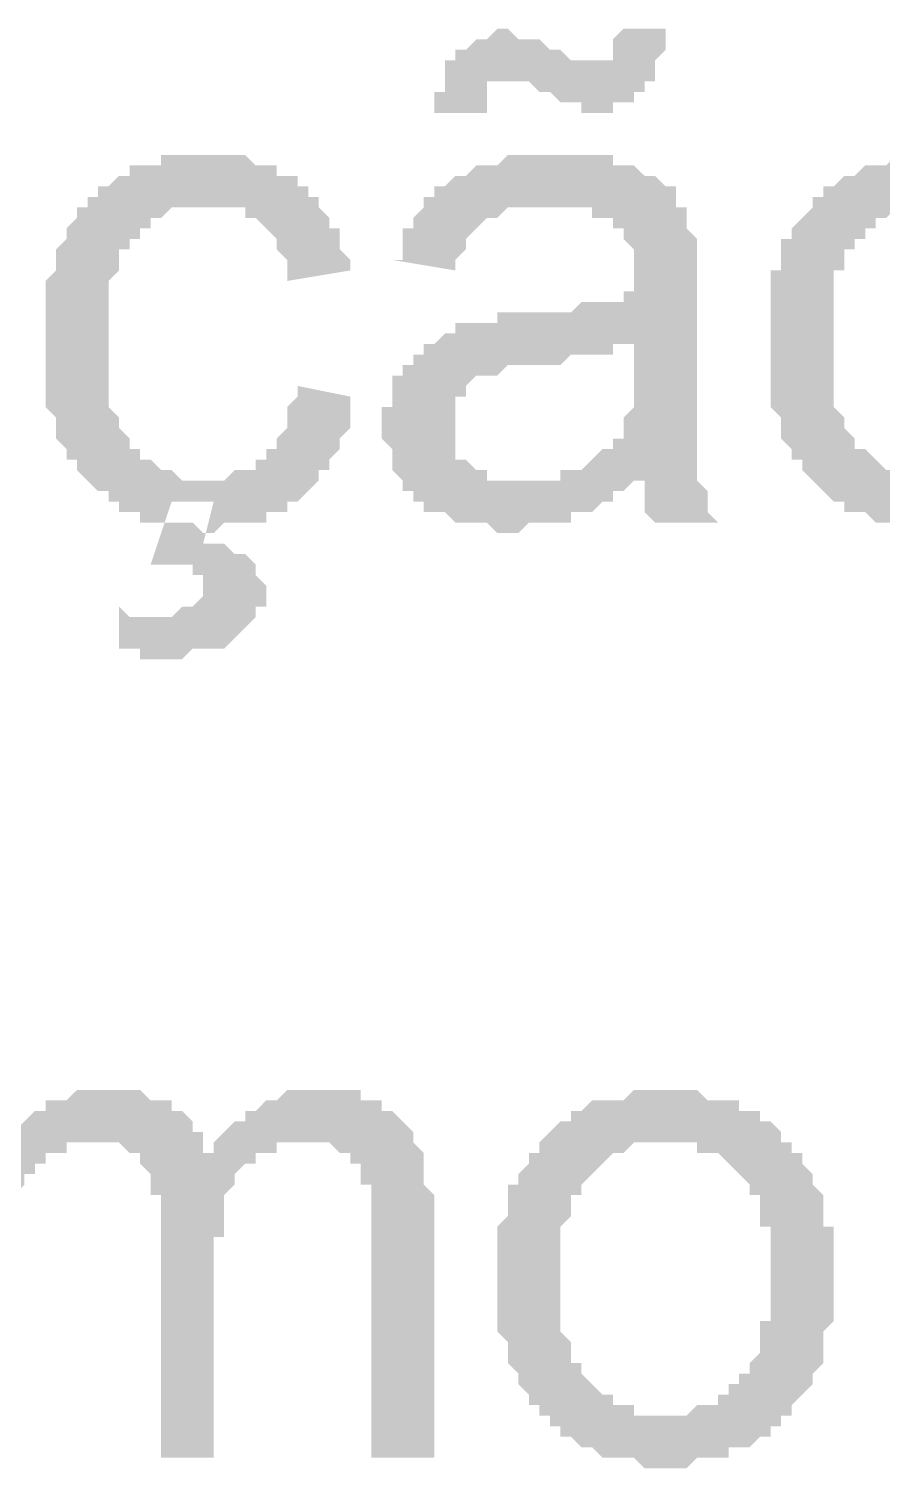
# Model space of a CAD drawing. Header units: millimetres. Extents: x 3949 to 6216, y -1987 to -943.
# Drawn here: x 4927.95 to 4931.92, y -1678.76 to -1672.07 of the extents above; entities that cross this region are included whole.
import ezdxf

# ---------------------------------------------------------------- set-up
doc = ezdxf.new("R2010")
doc.units = ezdxf.units.MM
doc.layers.add('PADRÃO DE ENTRADA', color=7, linetype='Continuous', lineweight=0)

msp = doc.modelspace()

# ---------------------------------------------------------------- hatches: boundary and pattern name
at = {"layer": 'PADRÃO DE ENTRADA', "transparency": 33554559}
h = msp.add_hatch(color=7, dxfattribs=at)
h.paths.add_polyline_path([(4930.7641, -1674.1688), (4930.7641, -1674.1688), (4930.7153, -1674.2177), (4930.7153, -1674.2177), (4930.6665, -1674.2177), (4930.6665, -1674.2665), (4930.6177, -1674.2665), (4930.6177, -1674.2665), (4930.5689, -1674.3153), (4930.52, -1674.3153), (4930.52, -1674.3153), (4930.4712, -1674.3153), (4930.4712, -1674.3153), (4930.4712, -1674.3641), (4930.4224, -1674.3641), (4930.4224, -1674.3641), (4930.3736, -1674.3641), (4930.3248, -1674.3641), (4930.3248, -1674.3641), (4930.2759, -1674.3641), (4930.2271, -1674.4129), (4930.2271, -1674.4129), (4930.1783, -1674.4129), (4930.1295, -1674.4129), (4930.0807, -1674.3641), (4930.0807, -1674.3641), (4930.0318, -1674.3641), (4929.983, -1674.3641), (4929.983, -1674.3641), (4929.9342, -1674.3641), (4929.9342, -1674.3641), (4929.8854, -1674.3153), (4929.8366, -1674.3153), (4929.8366, -1674.3153), (4929.7877, -1674.3153), (4929.7877, -1674.2665), (4929.7877, -1674.2665), (4929.7389, -1674.2665), (4929.7389, -1674.2177), (4929.6901, -1674.2177), (4929.6901, -1674.1688), (4929.6901, -1674.1688), (4929.6413, -1674.12), (4929.6413, -1674.12), (4929.6413, -1674.0712), (4929.6413, -1674.0712), (4929.6413, -1674.0224), (4929.5925, -1673.9736), (4929.5925, -1673.9736), (4929.5925, -1673.9247), (4929.5925, -1673.9247), (4929.5925, -1673.8759), (4929.5925, -1673.8271), (4929.6413, -1673.8271), (4929.6413, -1673.7783), (4929.6413, -1673.7783), (4929.6413, -1673.7294), (4929.6413, -1673.6806), (4929.6901, -1673.6806), (4929.6901, -1673.6806), (4929.6901, -1673.6318), (4929.7389, -1673.6318), (4929.7389, -1673.583), (4929.7877, -1673.583), (4929.7877, -1673.5342), (4929.7877, -1673.5342), (4929.8366, -1673.5342), (4929.8854, -1673.4853), (4929.8854, -1673.4853), (4929.9342, -1673.4853), (4929.9342, -1673.4365), (4929.983, -1673.4365), (4930.0318, -1673.4365), (4930.0318, -1673.4365), (4930.0807, -1673.4365), (4930.0807, -1673.4365), (4930.1295, -1673.4365), (4930.1295, -1673.3877), (4930.1783, -1673.3877), (4930.2271, -1673.3877), (4930.2759, -1673.3877), (4930.3248, -1673.3877), (4930.3248, -1673.3877), (4930.3736, -1673.3877), (4930.4224, -1673.3877), (4930.4712, -1673.3877), (4930.4712, -1673.3877), (4930.52, -1673.3389), (4930.5689, -1673.3389), (4930.5689, -1673.3389), (4930.6177, -1673.3389), (4930.6665, -1673.3389), (4930.6665, -1673.3389), (4930.7153, -1673.3389), (4930.7153, -1673.2901), (4930.7641, -1673.2901), (4930.7641, -1673.2901), (4930.7641, -1673.2412), (4930.7641, -1673.2412), (4930.7641, -1673.2412), (4930.7641, -1673.1924), (4930.7641, -1673.1436), (4930.7641, -1673.0948), (4930.7641, -1673.0948), (4930.7153, -1673.046), (4930.7153, -1673.046), (4930.7153, -1672.9971), (4930.7153, -1672.9971), (4930.6665, -1672.9971), (4930.6665, -1672.9483), (4930.6665, -1672.9483), (4930.6177, -1672.9483), (4930.5689, -1672.9483), (4930.5689, -1672.8995), (4930.52, -1672.8995), (4930.52, -1672.8995), (4930.4712, -1672.8995), (4930.4224, -1672.8995), (4930.4224, -1672.8995), (4930.3736, -1672.8995), (4930.3248, -1672.8995), (4930.2759, -1672.8995), (4930.2759, -1672.8995), (4930.2271, -1672.8995), (4930.1783, -1672.8995), (4930.1783, -1672.8995), (4930.1295, -1672.9483), (4930.1295, -1672.9483), (4930.0807, -1672.9483), (4930.0807, -1672.9483), (4930.0318, -1672.9971), (4930.0318, -1672.9971), (4930.0318, -1672.9971), (4929.983, -1673.046), (4929.983, -1673.046), (4929.983, -1673.0948), (4929.9342, -1673.1436), (4929.9342, -1673.1436), (4929.9342, -1673.1924), (4929.9342, -1673.1924), (4929.6413, -1673.1436), (4929.6901, -1673.1436), (4929.6901, -1673.0948), (4929.6901, -1673.046), (4929.6901, -1673.046), (4929.6901, -1672.9971), (4929.7389, -1672.9971), (4929.7389, -1672.9483), (4929.7389, -1672.9483), (4929.7877, -1672.8995), (4929.7877, -1672.8995), (4929.7877, -1672.8507), (4929.8366, -1672.8507), (4929.8366, -1672.8019), (4929.8854, -1672.8019), (4929.8854, -1672.8019), (4929.9342, -1672.753), (4929.9342, -1672.753), (4929.983, -1672.753), (4930.0318, -1672.7042), (4930.0318, -1672.7042), (4930.0807, -1672.7042), (4930.0807, -1672.7042), (4930.1295, -1672.7042), (4930.1295, -1672.7042), (4930.1783, -1672.6554), (4930.2271, -1672.6554), (4930.2271, -1672.6554), (4930.2759, -1672.6554), (4930.3248, -1672.6554), (4930.3248, -1672.6554), (4930.3736, -1672.6554), (4930.4224, -1672.6554), (4930.4224, -1672.6554), (4930.4712, -1672.6554), (4930.52, -1672.6554), (4930.5689, -1672.6554), (4930.5689, -1672.6554), (4930.6177, -1672.6554), (4930.6665, -1672.6554), (4930.6665, -1672.7042), (4930.7153, -1672.7042), (4930.7153, -1672.7042), (4930.7641, -1672.7042), (4930.7641, -1672.7042), (4930.813, -1672.753), (4930.8618, -1672.753), (4930.8618, -1672.753), (4930.9106, -1672.8019), (4930.9106, -1672.8019), (4930.9594, -1672.8019), (4930.9594, -1672.8507), (4930.9594, -1672.8507), (4930.9594, -1672.8995), (4931.0082, -1672.8995), (4931.0082, -1672.9483), (4931.0082, -1672.9483), (4931.0082, -1672.9971), (4931.0571, -1673.046), (4931.0571, -1673.046), (4931.0571, -1673.046), (4931.0571, -1673.0948), (4931.0571, -1673.1436), (4931.0571, -1673.1436), (4931.0571, -1673.1924), (4931.0571, -1673.2412), (4931.0571, -1673.2901), (4931.0571, -1673.2901), (4931.0571, -1673.6806), (4931.0571, -1673.7294), (4931.0571, -1673.7783), (4931.0571, -1673.7783), (4931.0571, -1673.8271), (4931.0571, -1673.8759), (4931.0571, -1673.9247), (4931.0571, -1673.9736), (4931.0571, -1673.9736), (4931.0571, -1674.0224), (4931.0571, -1674.0224), (4931.0571, -1674.0712), (4931.0571, -1674.0712), (4931.0571, -1674.12), (4931.0571, -1674.12), (4931.0571, -1674.1688), (4931.0571, -1674.1688), (4931.0571, -1674.1688), (4931.1059, -1674.2177), (4931.1059, -1674.2665), (4931.1059, -1674.2665), (4931.1059, -1674.3153), (4931.1059, -1674.3153), (4931.1547, -1674.3641), (4930.8618, -1674.3641), (4930.813, -1674.3153), (4930.813, -1674.3153), (4930.813, -1674.2665), (4930.813, -1674.2177), (4930.813, -1674.2177), (4930.813, -1674.1688), (4930.7641, -1674.1688)], flags=0)
h.paths.add_polyline_path([(4930.7641, -1673.5342), (4930.7641, -1673.5342), (4930.7153, -1673.5342), (4930.7153, -1673.5342), (4930.6665, -1673.5342), (4930.6665, -1673.583), (4930.6177, -1673.583), (4930.5689, -1673.583), (4930.5689, -1673.583), (4930.52, -1673.583), (4930.4712, -1673.583), (4930.4712, -1673.583), (4930.4224, -1673.6318), (4930.3736, -1673.6318), (4930.3248, -1673.6318), (4930.3248, -1673.6318), (4930.2759, -1673.6318), (4930.2271, -1673.6318), (4930.1783, -1673.6318), (4930.1783, -1673.6318), (4930.1295, -1673.6806), (4930.0807, -1673.6806), (4930.0807, -1673.6806), (4930.0807, -1673.6806), (4930.0318, -1673.6806), (4929.983, -1673.7294), (4929.983, -1673.7294), (4929.983, -1673.7783), (4929.9342, -1673.7783), (4929.9342, -1673.7783), (4929.9342, -1673.8271), (4929.9342, -1673.8759), (4929.9342, -1673.8759), (4929.9342, -1673.9247), (4929.9342, -1673.9247), (4929.9342, -1673.9736), (4929.9342, -1674.0224), (4929.9342, -1674.0224), (4929.9342, -1674.0712), (4929.983, -1674.0712), (4929.983, -1674.0712), (4930.0318, -1674.12), (4930.0318, -1674.12), (4930.0807, -1674.12), (4930.0807, -1674.1688), (4930.1295, -1674.1688), (4930.1783, -1674.1688), (4930.1783, -1674.1688), (4930.2271, -1674.1688), (4930.2271, -1674.1688), (4930.2759, -1674.1688), (4930.3248, -1674.1688), (4930.3248, -1674.1688), (4930.3736, -1674.1688), (4930.4224, -1674.1688), (4930.4224, -1674.12), (4930.4712, -1674.12), (4930.4712, -1674.12), (4930.52, -1674.12), (4930.52, -1674.12), (4930.5689, -1674.0712), (4930.5689, -1674.0712), (4930.6177, -1674.0224), (4930.6177, -1674.0224), (4930.6665, -1674.0224), (4930.6665, -1673.9736), (4930.7153, -1673.9736), (4930.7153, -1673.9247), (4930.7153, -1673.9247), (4930.7153, -1673.8759), (4930.7153, -1673.8759), (4930.7641, -1673.8271), (4930.7641, -1673.7783), (4930.7641, -1673.7783), (4930.7641, -1673.7294), (4930.7641, -1673.6806), (4930.7641, -1673.6806), (4930.7641, -1673.6318), (4930.7641, -1673.6318)], flags=0)
h.paths.add_polyline_path([(4929.8366, -1672.4601), (4929.8366, -1672.4113), (4929.8366, -1672.3625), (4929.8854, -1672.3625), (4929.8854, -1672.3137), (4929.8854, -1672.2648), (4929.8854, -1672.2648), (4929.8854, -1672.216), (4929.9342, -1672.216), (4929.9342, -1672.1672), (4929.983, -1672.1672), (4929.983, -1672.1672), (4930.0318, -1672.1184), (4930.0318, -1672.1184), (4930.0807, -1672.1184), (4930.0807, -1672.1184), (4930.1295, -1672.0696), (4930.1783, -1672.0696), (4930.1783, -1672.0696), (4930.1783, -1672.0696), (4930.2271, -1672.1184), (4930.2271, -1672.1184), (4930.2759, -1672.1184), (4930.3248, -1672.1184), (4930.3248, -1672.1184), (4930.3736, -1672.1672), (4930.4224, -1672.1672), (4930.4224, -1672.1672), (4930.4712, -1672.216), (4930.52, -1672.216), (4930.52, -1672.216), (4930.5689, -1672.216), (4930.5689, -1672.216), (4930.6177, -1672.216), (4930.6177, -1672.216), (4930.6665, -1672.216), (4930.6665, -1672.1672), (4930.6665, -1672.1672), (4930.6665, -1672.1184), (4930.7153, -1672.0696), (4930.9106, -1672.0696), (4930.9106, -1672.1184), (4930.9106, -1672.1672), (4930.8618, -1672.216), (4930.8618, -1672.216), (4930.8618, -1672.2648), (4930.8618, -1672.2648), (4930.8618, -1672.3137), (4930.813, -1672.3137), (4930.813, -1672.3625), (4930.813, -1672.3625), (4930.7641, -1672.3625), (4930.7641, -1672.4113), (4930.7153, -1672.4113), (4930.7153, -1672.4113), (4930.6665, -1672.4113), (4930.6665, -1672.4601), (4930.6177, -1672.4601), (4930.5689, -1672.4601), (4930.5689, -1672.4601), (4930.52, -1672.4601), (4930.52, -1672.4113), (4930.4712, -1672.4113), (4930.4712, -1672.4113), (4930.4224, -1672.4113), (4930.3736, -1672.3625), (4930.3736, -1672.3625), (4930.3248, -1672.3625), (4930.2759, -1672.3137), (4930.2759, -1672.3137), (4930.2271, -1672.3137), (4930.2271, -1672.3137), (4930.1783, -1672.3137), (4930.1783, -1672.3137), (4930.1295, -1672.3137), (4930.1295, -1672.3137), (4930.0807, -1672.3137), (4930.0807, -1672.3137), (4930.0807, -1672.3625), (4930.0807, -1672.3625), (4930.0807, -1672.4113), (4930.0807, -1672.4601)], flags=0)
h = msp.add_hatch(color=7, dxfattribs=at)
h.paths.add_polyline_path([(4929.2019, -1673.7294), (4929.446, -1673.7783), (4929.446, -1673.8271), (4929.446, -1673.8271), (4929.446, -1673.8759), (4929.446, -1673.9247), (4929.446, -1673.9247), (4929.3972, -1673.9736), (4929.3972, -1674.0224), (4929.3972, -1674.0224), (4929.3483, -1674.0712), (4929.3483, -1674.0712), (4929.3483, -1674.12), (4929.2995, -1674.12), (4929.2995, -1674.1688), (4929.2995, -1674.1688), (4929.2507, -1674.2177), (4929.2507, -1674.2177), (4929.2507, -1674.2177), (4929.2019, -1674.2665), (4929.2019, -1674.2665), (4929.1531, -1674.2665), (4929.1531, -1674.3153), (4929.1042, -1674.3153), (4929.0554, -1674.3153), (4929.0554, -1674.3641), (4929.0066, -1674.3641), (4929.0066, -1674.3641), (4928.9578, -1674.3641), (4928.909, -1674.3641), (4928.909, -1674.3641), (4928.8601, -1674.3641), (4928.8601, -1674.3641), (4928.8113, -1674.4129), (4928.7625, -1674.4129), (4928.7625, -1674.4129), (4928.7137, -1674.3641), (4928.6649, -1674.3641), (4928.616, -1674.3641), (4928.616, -1674.3641), (4928.5672, -1674.3641), (4928.5672, -1674.3641), (4928.5184, -1674.3641), (4928.4696, -1674.3641), (4928.4696, -1674.3153), (4928.4208, -1674.3153), (4928.4208, -1674.3153), (4928.3719, -1674.3153), (4928.3719, -1674.2665), (4928.3231, -1674.2665), (4928.3231, -1674.2177), (4928.2743, -1674.2177), (4928.2743, -1674.2177), (4928.2255, -1674.1688), (4928.2255, -1674.1688), (4928.2255, -1674.1688), (4928.1767, -1674.12), (4928.1767, -1674.12), (4928.1767, -1674.0712), (4928.1278, -1674.0712), (4928.1278, -1674.0224), (4928.1278, -1674.0224), (4928.079, -1673.9736), (4928.079, -1673.9736), (4928.079, -1673.9247), (4928.079, -1673.8759), (4928.079, -1673.8759), (4928.0302, -1673.8271), (4928.0302, -1673.8271), (4928.0302, -1673.7783), (4928.0302, -1673.7294), (4928.0302, -1673.7294), (4928.0302, -1673.6806), (4928.0302, -1673.6318), (4928.0302, -1673.583), (4928.0302, -1673.583), (4928.0302, -1673.5342), (4928.0302, -1673.4853), (4928.0302, -1673.4365), (4928.0302, -1673.4365), (4928.0302, -1673.3877), (4928.0302, -1673.3389), (4928.0302, -1673.3389), (4928.0302, -1673.2901), (4928.0302, -1673.2412), (4928.0302, -1673.2412), (4928.079, -1673.1924), (4928.079, -1673.1924), (4928.079, -1673.1436), (4928.079, -1673.0948), (4928.079, -1673.0948), (4928.1278, -1673.046), (4928.1278, -1673.046), (4928.1278, -1673.046), (4928.1278, -1672.9971), (4928.1767, -1672.9483), (4928.1767, -1672.9483), (4928.1767, -1672.8995), (4928.2255, -1672.8995), (4928.2255, -1672.8507), (4928.2743, -1672.8507), (4928.2743, -1672.8507), (4928.2743, -1672.8019), (4928.3231, -1672.8019), (4928.3719, -1672.753), (4928.3719, -1672.753), (4928.3719, -1672.753), (4928.4208, -1672.753), (4928.4208, -1672.7042), (4928.4696, -1672.7042), (4928.5184, -1672.7042), (4928.5184, -1672.7042), (4928.5672, -1672.7042), (4928.5672, -1672.6554), (4928.616, -1672.6554), (4928.6649, -1672.6554), (4928.6649, -1672.6554), (4928.7137, -1672.6554), (4928.7625, -1672.6554), (4928.7625, -1672.6554), (4928.8113, -1672.6554), (4928.8601, -1672.6554), (4928.8601, -1672.6554), (4928.909, -1672.6554), (4928.9578, -1672.6554), (4928.9578, -1672.6554), (4929.0066, -1672.7042), (4929.0554, -1672.7042), (4929.0554, -1672.7042), (4929.1042, -1672.7042), (4929.1042, -1672.753), (4929.1531, -1672.753), (4929.1531, -1672.753), (4929.2019, -1672.753), (4929.2019, -1672.8019), (4929.2507, -1672.8019), (4929.2507, -1672.8507), (4929.2995, -1672.8507), (4929.2995, -1672.8995), (4929.2995, -1672.8995), (4929.3483, -1672.9483), (4929.3483, -1672.9483), (4929.3483, -1672.9971), (4929.3972, -1672.9971), (4929.3972, -1673.046), (4929.3972, -1673.046), (4929.3972, -1673.0948), (4929.446, -1673.1436), (4929.446, -1673.1436), (4929.446, -1673.1924), (4929.1531, -1673.2412), (4929.1531, -1673.1924), (4929.1531, -1673.1436), (4929.1531, -1673.1436), (4929.1042, -1673.0948), (4929.1042, -1673.046), (4929.1042, -1673.046), (4929.0554, -1672.9971), (4929.0554, -1672.9971), (4929.0554, -1672.9971), (4929.0066, -1672.9483), (4929.0066, -1672.9483), (4928.9578, -1672.9483), (4928.9578, -1672.8995), (4928.909, -1672.8995), (4928.909, -1672.8995), (4928.8601, -1672.8995), (4928.8113, -1672.8995), (4928.8113, -1672.8995), (4928.7625, -1672.8995), (4928.7625, -1672.8995), (4928.7137, -1672.8995), (4928.6649, -1672.8995), (4928.6649, -1672.8995), (4928.616, -1672.8995), (4928.616, -1672.8995), (4928.5672, -1672.9483), (4928.5672, -1672.9483), (4928.5184, -1672.9483), (4928.5184, -1672.9971), (4928.4696, -1672.9971), (4928.4696, -1673.046), (4928.4208, -1673.046), (4928.4208, -1673.046), (4928.4208, -1673.0948), (4928.3719, -1673.0948), (4928.3719, -1673.1436), (4928.3719, -1673.1436), (4928.3719, -1673.1924), (4928.3719, -1673.1924), (4928.3231, -1673.2412), (4928.3231, -1673.2412), (4928.3231, -1673.2901), (4928.3231, -1673.3389), (4928.3231, -1673.3389), (4928.3231, -1673.3877), (4928.3231, -1673.4365), (4928.3231, -1673.4853), (4928.3231, -1673.5342), (4928.3231, -1673.5342), (4928.3231, -1673.583), (4928.3231, -1673.583), (4928.3231, -1673.6318), (4928.3231, -1673.6806), (4928.3231, -1673.7294), (4928.3231, -1673.7294), (4928.3231, -1673.7783), (4928.3231, -1673.8271), (4928.3231, -1673.8271), (4928.3719, -1673.8759), (4928.3719, -1673.8759), (4928.3719, -1673.9247), (4928.3719, -1673.9247), (4928.4208, -1673.9736), (4928.4208, -1673.9736), (4928.4208, -1674.0224), (4928.4208, -1674.0224), (4928.4696, -1674.0224), (4928.4696, -1674.0712), (4928.5184, -1674.0712), (4928.5184, -1674.0712), (4928.5672, -1674.12), (4928.5672, -1674.12), (4928.616, -1674.12), (4928.616, -1674.12), (4928.6649, -1674.1688), (4928.7137, -1674.1688), (4928.7137, -1674.1688), (4928.7625, -1674.1688), (4928.7625, -1674.1688), (4928.8113, -1674.1688), (4928.8601, -1674.1688), (4928.8601, -1674.1688), (4928.909, -1674.12), (4928.909, -1674.12), (4928.9578, -1674.12), (4929.0066, -1674.12), (4929.0066, -1674.0712), (4929.0554, -1674.0712), (4929.0554, -1674.0712), (4929.0554, -1674.0224), (4929.1042, -1674.0224), (4929.1042, -1673.9736), (4929.1042, -1673.9736), (4929.1531, -1673.9247), (4929.1531, -1673.9247), (4929.1531, -1673.8759), (4929.1531, -1673.8759), (4929.1531, -1673.8271), (4929.2019, -1673.7783), (4929.2019, -1673.7294), (4929.2019, -1673.7294)], flags=0)
h.paths.add_polyline_path([(4928.5184, -1674.5594), (4928.616, -1674.2665), (4928.8113, -1674.2665), (4928.7625, -1674.4618), (4928.8113, -1674.4618), (4928.8601, -1674.4618), (4928.8601, -1674.4618), (4928.909, -1674.5106), (4928.909, -1674.5106), (4928.9578, -1674.5106), (4928.9578, -1674.5106), (4929.0066, -1674.5594), (4929.0066, -1674.6082), (4929.0066, -1674.6082), (4929.0554, -1674.657), (4929.0554, -1674.657), (4929.0554, -1674.7059), (4929.0554, -1674.7059), (4929.0554, -1674.7547), (4929.0066, -1674.7547), (4929.0066, -1674.8035), (4929.0066, -1674.8035), (4928.9578, -1674.8523), (4928.9578, -1674.8523), (4928.909, -1674.9011), (4928.909, -1674.9011), (4928.909, -1674.9011), (4928.8601, -1674.95), (4928.8601, -1674.95), (4928.8113, -1674.95), (4928.7625, -1674.95), (4928.7625, -1674.95), (4928.7137, -1674.95), (4928.6649, -1674.9988), (4928.6649, -1674.9988), (4928.616, -1674.9988), (4928.5672, -1674.9988), (4928.5672, -1674.9988), (4928.5184, -1674.9988), (4928.4696, -1674.9988), (4928.4696, -1674.95), (4928.4208, -1674.95), (4928.3719, -1674.95), (4928.3719, -1674.95), (4928.3719, -1674.95), (4928.3719, -1674.7547), (4928.4208, -1674.8035), (4928.4696, -1674.8035), (4928.4696, -1674.8035), (4928.5184, -1674.8035), (4928.5184, -1674.8035), (4928.5672, -1674.8035), (4928.616, -1674.8035), (4928.6649, -1674.7547), (4928.6649, -1674.7547), (4928.7137, -1674.7547), (4928.7137, -1674.7547), (4928.7137, -1674.7547), (4928.7625, -1674.7059), (4928.7625, -1674.7059), (4928.7625, -1674.657), (4928.7625, -1674.657), (4928.7625, -1674.657), (4928.7625, -1674.6082), (4928.7625, -1674.6082), (4928.7137, -1674.6082), (4928.7137, -1674.5594), (4928.6649, -1674.5594), (4928.6649, -1674.5594), (4928.616, -1674.5594), (4928.5672, -1674.5594), (4928.5184, -1674.5594), (4928.5184, -1674.5594)], flags=0)
h = msp.add_hatch(color=7, dxfattribs=at)
h.paths.add_polyline_path([(4931.3988, -1673.5342), (4931.3988, -1673.4853), (4931.3988, -1673.4365), (4931.3988, -1673.4365), (4931.3988, -1673.3877), (4931.3988, -1673.3389), (4931.3988, -1673.2901), (4931.3988, -1673.2901), (4931.3988, -1673.2412), (4931.3988, -1673.1924), (4931.4476, -1673.1924), (4931.4476, -1673.1436), (4931.4476, -1673.1436), (4931.4476, -1673.0948), (4931.4476, -1673.046), (4931.4965, -1673.046), (4931.4965, -1672.9971), (4931.4965, -1672.9971), (4931.5453, -1672.9483), (4931.5453, -1672.9483), (4931.5453, -1672.9483), (4931.5941, -1672.8995), (4931.5941, -1672.8995), (4931.5941, -1672.8507), (4931.6429, -1672.8507), (4931.6429, -1672.8507), (4931.6429, -1672.8019), (4931.6917, -1672.8019), (4931.6917, -1672.8019), (4931.7406, -1672.753), (4931.7406, -1672.753), (4931.7894, -1672.753), (4931.8382, -1672.7042), (4931.8382, -1672.7042), (4931.887, -1672.7042), (4931.887, -1672.7042), (4931.9358, -1672.7042), (4931.9847, -1672.6554), (4931.9847, -1672.6554), (4932.0335, -1672.6554), (4932.0823, -1672.6554), (4932.0823, -1672.6554), (4932.1311, -1672.6554), (4932.1799, -1672.6554), (4932.1799, -1672.6554), (4932.1799, -1672.6554), (4932.2288, -1672.6554), (4932.2776, -1672.6554), (4932.2776, -1672.6554), (4932.3264, -1672.6554), (4932.3752, -1672.6554), (4932.3752, -1672.7042), (4932.424, -1672.7042), (4932.424, -1672.7042), (4932.4729, -1672.7042), (4932.5217, -1672.7042), (4932.5217, -1672.753), (4932.5705, -1672.753), (4932.5705, -1672.753), (4932.6193, -1672.8019), (4932.6193, -1672.8019), (4932.6681, -1672.8019), (4932.6681, -1672.8507), (4932.717, -1672.8507), (4932.717, -1672.8995), (4932.717, -1672.8995), (4932.7658, -1672.8995), (4932.7658, -1672.9483), (4932.8146, -1672.9483), (4932.8146, -1672.9971), (4932.8146, -1672.9971), (4932.8146, -1673.046), (4932.8634, -1673.046), (4932.8634, -1673.0948), (4932.8634, -1673.1436), (4932.8634, -1673.1436), (4932.9122, -1673.1924), (4932.9122, -1673.1924), (4932.9122, -1673.2412), (4932.9122, -1673.2901), (4932.9122, -1673.2901), (4932.9122, -1673.3389), (4932.9122, -1673.3877), (4932.9122, -1673.3877), (4932.9122, -1673.4365), (4932.9122, -1673.4853), (4932.9122, -1673.4853), (4932.9122, -1673.5342), (4932.9122, -1673.583), (4932.9122, -1673.6318), (4932.9122, -1673.6318), (4932.9122, -1673.6806), (4932.9122, -1673.7294), (4932.9122, -1673.7294), (4932.9122, -1673.7783), (4932.9122, -1673.8271), (4932.9122, -1673.8271), (4932.9122, -1673.8759), (4932.8634, -1673.8759), (4932.8634, -1673.9247), (4932.8634, -1673.9736), (4932.8634, -1673.9736), (4932.8634, -1673.9736), (4932.8634, -1674.0224), (4932.8146, -1674.0224), (4932.8146, -1674.0712), (4932.8146, -1674.0712), (4932.7658, -1674.12), (4932.7658, -1674.12), (4932.717, -1674.1688), (4932.717, -1674.1688), (4932.6681, -1674.2177), (4932.6681, -1674.2177), (4932.6193, -1674.2177), (4932.6193, -1674.2665), (4932.5705, -1674.2665), (4932.5705, -1674.2665), (4932.5217, -1674.3153), (4932.5217, -1674.3153), (4932.4729, -1674.3153), (4932.424, -1674.3641), (4932.424, -1674.3641), (4932.3752, -1674.3641), (4932.3752, -1674.3641), (4932.3264, -1674.3641), (4932.2776, -1674.3641), (4932.2776, -1674.3641), (4932.2288, -1674.3641), (4932.1799, -1674.4129), (4932.1799, -1674.4129), (4932.1799, -1674.4129), (4932.1311, -1674.4129), (4932.0823, -1674.3641), (4932.0335, -1674.3641), (4932.0335, -1674.3641), (4931.9847, -1674.3641), (4931.9847, -1674.3641), (4931.9358, -1674.3641), (4931.887, -1674.3641), (4931.887, -1674.3641), (4931.8382, -1674.3153), (4931.8382, -1674.3153), (4931.7894, -1674.3153), (4931.7406, -1674.3153), (4931.7406, -1674.2665), (4931.6917, -1674.2665), (4931.6917, -1674.2665), (4931.6429, -1674.2177), (4931.6429, -1674.2177), (4931.5941, -1674.1688), (4931.5941, -1674.1688), (4931.5941, -1674.1688), (4931.5453, -1674.12), (4931.5453, -1674.12), (4931.5453, -1674.0712), (4931.4965, -1674.0712), (4931.4965, -1674.0224), (4931.4965, -1674.0224), (4931.4476, -1673.9736), (4931.4476, -1673.9736), (4931.4476, -1673.9247), (4931.4476, -1673.8759), (4931.4476, -1673.8759), (4931.3988, -1673.8271), (4931.3988, -1673.8271), (4931.3988, -1673.7783), (4931.3988, -1673.7294), (4931.3988, -1673.7294), (4931.3988, -1673.6806), (4931.3988, -1673.6318), (4931.3988, -1673.583), (4931.3988, -1673.583), (4931.3988, -1673.5342), (4931.3988, -1673.5342)], flags=0)
h.paths.add_polyline_path([(4931.6917, -1673.5342), (4931.6917, -1673.583), (4931.6917, -1673.583), (4931.6917, -1673.6318), (4931.6917, -1673.6806), (4931.6917, -1673.7294), (4931.6917, -1673.7294), (4931.6917, -1673.7783), (4931.6917, -1673.7783), (4931.6917, -1673.8271), (4931.7406, -1673.8759), (4931.7406, -1673.8759), (4931.7406, -1673.9247), (4931.7406, -1673.9247), (4931.7894, -1673.9736), (4931.7894, -1673.9736), (4931.7894, -1673.9736), (4931.7894, -1674.0224), (4931.8382, -1674.0224), (4931.8382, -1674.0224), (4931.887, -1674.0712), (4931.887, -1674.0712), (4931.9358, -1674.12), (4931.9358, -1674.12), (4931.9847, -1674.12), (4932.0335, -1674.12), (4932.0335, -1674.1688), (4932.0823, -1674.1688), (4932.0823, -1674.1688), (4932.1311, -1674.1688), (4932.1799, -1674.1688), (4932.1799, -1674.1688), (4932.2288, -1674.1688), (4932.2776, -1674.1688), (4932.2776, -1674.12), (4932.3264, -1674.12), (4932.3264, -1674.12), (4932.3752, -1674.12), (4932.3752, -1674.12), (4932.424, -1674.0712), (4932.424, -1674.0712), (4932.4729, -1674.0224), (4932.4729, -1674.0224), (4932.5217, -1674.0224), (4932.5217, -1673.9736), (4932.5217, -1673.9736), (4932.5705, -1673.9247), (4932.5705, -1673.9247), (4932.5705, -1673.8759), (4932.5705, -1673.8759), (4932.6193, -1673.8271), (4932.6193, -1673.8271), (4932.6193, -1673.7783), (4932.6193, -1673.7294), (4932.6193, -1673.7294), (4932.6193, -1673.6806), (4932.6193, -1673.6318), (4932.6193, -1673.583), (4932.6681, -1673.583), (4932.6681, -1673.5342), (4932.6681, -1673.5342), (4932.6681, -1673.4853), (4932.6681, -1673.4365), (4932.6193, -1673.3877), (4932.6193, -1673.3877), (4932.6193, -1673.3389), (4932.6193, -1673.2901), (4932.6193, -1673.2901), (4932.6193, -1673.2412), (4932.6193, -1673.1924), (4932.5705, -1673.1924), (4932.5705, -1673.1436), (4932.5705, -1673.1436), (4932.5705, -1673.0948), (4932.5217, -1673.0948), (4932.5217, -1673.046), (4932.5217, -1673.046), (4932.4729, -1673.046), (4932.4729, -1672.9971), (4932.424, -1672.9971), (4932.424, -1672.9483), (4932.3752, -1672.9483), (4932.3752, -1672.9483), (4932.3264, -1672.8995), (4932.3264, -1672.8995), (4932.2776, -1672.8995), (4932.2288, -1672.8995), (4932.2288, -1672.8995), (4932.1799, -1672.8995), (4932.1799, -1672.8995), (4932.1311, -1672.8995), (4932.0823, -1672.8995), (4932.0823, -1672.8995), (4932.0335, -1672.8995), (4931.9847, -1672.8995), (4931.9847, -1672.8995), (4931.9358, -1672.9483), (4931.9358, -1672.9483), (4931.887, -1672.9483), (4931.887, -1672.9971), (4931.8382, -1672.9971), (4931.8382, -1673.046), (4931.7894, -1673.046), (4931.7894, -1673.046), (4931.7894, -1673.0948), (4931.7406, -1673.0948), (4931.7406, -1673.1436), (4931.7406, -1673.1436), (4931.7406, -1673.1924), (4931.6917, -1673.1924), (4931.6917, -1673.2412), (4931.6917, -1673.2901), (4931.6917, -1673.2901), (4931.6917, -1673.3389), (4931.6917, -1673.3877), (4931.6917, -1673.3877), (4931.6917, -1673.4365), (4931.6917, -1673.4853), (4931.6917, -1673.5342), (4931.6917, -1673.5342)], flags=0)
msp.add_hatch(color=7, dxfattribs=at).paths.add_polyline_path([(4927.5908, -1678.7091), (4927.5908, -1677.0492), (4927.8349, -1677.0492), (4927.8349, -1677.2933), (4927.8349, -1677.2445), (4927.8349, -1677.2445), (4927.8837, -1677.1957), (4927.8837, -1677.1957), (4927.9326, -1677.1469), (4927.9326, -1677.1469), (4927.9814, -1677.0981), (4927.9814, -1677.0981), (4928.0302, -1677.0981), (4928.0302, -1677.0981), (4928.0302, -1677.0492), (4928.079, -1677.0492), (4928.1278, -1677.0492), (4928.1278, -1677.0492), (4928.1767, -1677.0004), (4928.1767, -1677.0004), (4928.2255, -1677.0004), (4928.2743, -1677.0004), (4928.2743, -1677.0004), (4928.3231, -1677.0004), (4928.3719, -1677.0004), (4928.3719, -1677.0004), (4928.4208, -1677.0004), (4928.4696, -1677.0004), (4928.4696, -1677.0004), (4928.5184, -1677.0492), (4928.5672, -1677.0492), (4928.5672, -1677.0492), (4928.616, -1677.0492), (4928.616, -1677.0981), (4928.616, -1677.0981), (4928.6649, -1677.0981), (4928.6649, -1677.0981), (4928.7137, -1677.1469), (4928.7137, -1677.1469), (4928.7137, -1677.1957), (4928.7625, -1677.1957), (4928.7625, -1677.2445), (4928.7625, -1677.2933), (4928.8113, -1677.2933), (4928.8113, -1677.2445), (4928.8113, -1677.2445), (4928.8601, -1677.1957), (4928.8601, -1677.1957), (4928.909, -1677.1469), (4928.909, -1677.1469), (4928.9578, -1677.1469), (4928.9578, -1677.0981), (4929.0066, -1677.0981), (4929.0066, -1677.0981), (4929.0554, -1677.0492), (4929.0554, -1677.0492), (4929.1042, -1677.0492), (4929.1042, -1677.0492), (4929.1531, -1677.0004), (4929.2019, -1677.0004), (4929.2019, -1677.0004), (4929.2507, -1677.0004), (4929.2507, -1677.0004), (4929.2995, -1677.0004), (4929.3483, -1677.0004), (4929.3972, -1677.0004), (4929.3972, -1677.0004), (4929.446, -1677.0004), (4929.4948, -1677.0004), (4929.4948, -1677.0492), (4929.5436, -1677.0492), (4929.5436, -1677.0492), (4929.5925, -1677.0492), (4929.5925, -1677.0981), (4929.6413, -1677.0981), (4929.6413, -1677.0981), (4929.6901, -1677.1469), (4929.6901, -1677.1469), (4929.6901, -1677.1469), (4929.7389, -1677.1957), (4929.7389, -1677.1957), (4929.7389, -1677.2445), (4929.7389, -1677.2445), (4929.7877, -1677.2933), (4929.7877, -1677.2933), (4929.7877, -1677.3422), (4929.7877, -1677.391), (4929.7877, -1677.391), (4929.7877, -1677.4398), (4929.8366, -1677.4886), (4929.8366, -1677.4886), (4929.8366, -1677.5374), (4929.8366, -1677.5863), (4929.8366, -1678.7091), (4929.5436, -1678.7091), (4929.5436, -1677.6351), (4929.5436, -1677.6351), (4929.5436, -1677.5863), (4929.5436, -1677.5374), (4929.5436, -1677.4886), (4929.5436, -1677.4886), (4929.5436, -1677.4398), (4929.4948, -1677.4398), (4929.4948, -1677.391), (4929.4948, -1677.391), (4929.4948, -1677.3422), (4929.446, -1677.3422), (4929.446, -1677.2933), (4929.3972, -1677.2933), (4929.3972, -1677.2933), (4929.3972, -1677.2933), (4929.3483, -1677.2445), (4929.3483, -1677.2445), (4929.2995, -1677.2445), (4929.2507, -1677.2445), (4929.2507, -1677.2445), (4929.2019, -1677.2445), (4929.1531, -1677.2445), (4929.1531, -1677.2445), (4929.1042, -1677.2445), (4929.1042, -1677.2933), (4929.0554, -1677.2933), (4929.0066, -1677.2933), (4929.0066, -1677.3422), (4928.9578, -1677.3422), (4928.9578, -1677.3422), (4928.9578, -1677.3422), (4928.909, -1677.391), (4928.909, -1677.391), (4928.909, -1677.4398), (4928.909, -1677.4398), (4928.8601, -1677.4886), (4928.8601, -1677.4886), (4928.8601, -1677.5374), (4928.8601, -1677.5863), (4928.8601, -1677.5863), (4928.8601, -1677.6351), (4928.8601, -1677.6839), (4928.8113, -1677.6839), (4928.8113, -1677.7327), (4928.8113, -1678.7091), (4928.5672, -1678.7091), (4928.5672, -1677.6351), (4928.5672, -1677.5863), (4928.5672, -1677.5374), (4928.5672, -1677.4886), (4928.5184, -1677.4886), (4928.5184, -1677.4398), (4928.5184, -1677.4398), (4928.5184, -1677.391), (4928.5184, -1677.391), (4928.4696, -1677.3422), (4928.4696, -1677.3422), (4928.4696, -1677.3422), (4928.4696, -1677.2933), (4928.4208, -1677.2933), (4928.4208, -1677.2933), (4928.3719, -1677.2445), (4928.3231, -1677.2445), (4928.3231, -1677.2445), (4928.2743, -1677.2445), (4928.2743, -1677.2445), (4928.2255, -1677.2445), (4928.1767, -1677.2445), (4928.1767, -1677.2445), (4928.1278, -1677.2445), (4928.1278, -1677.2933), (4928.079, -1677.2933), (4928.0302, -1677.2933), (4928.0302, -1677.2933), (4928.0302, -1677.3422), (4927.9814, -1677.3422), (4927.9814, -1677.391), (4927.9326, -1677.391), (4927.9326, -1677.4398), (4927.9326, -1677.4398), (4927.8837, -1677.4886), (4927.8837, -1677.4886), (4927.8837, -1677.5374), (4927.8837, -1677.5374), (4927.8837, -1677.5863), (4927.8837, -1677.5863), (4927.8837, -1677.6351), (4927.8349, -1677.6351), (4927.8349, -1677.6839), (4927.8349, -1677.7327), (4927.8349, -1677.7815), (4927.8349, -1677.7815), (4927.8349, -1677.8304), (4927.8349, -1677.8304), (4927.8349, -1678.7091)])
h = msp.add_hatch(color=7, dxfattribs=at)
h.paths.add_polyline_path([(4930.1295, -1677.8792), (4930.1295, -1677.8304), (4930.1295, -1677.7815), (4930.1295, -1677.7815), (4930.1295, -1677.7327), (4930.1295, -1677.6839), (4930.1295, -1677.6351), (4930.1295, -1677.6351), (4930.1783, -1677.5863), (4930.1783, -1677.5863), (4930.1783, -1677.5374), (4930.1783, -1677.4886), (4930.1783, -1677.4886), (4930.1783, -1677.4398), (4930.2271, -1677.4398), (4930.2271, -1677.391), (4930.2271, -1677.391), (4930.2759, -1677.3422), (4930.2759, -1677.3422), (4930.2759, -1677.2933), (4930.3248, -1677.2933), (4930.3248, -1677.2445), (4930.3248, -1677.2445), (4930.3736, -1677.1957), (4930.3736, -1677.1957), (4930.3736, -1677.1957), (4930.4224, -1677.1469), (4930.4224, -1677.1469), (4930.4712, -1677.1469), (4930.4712, -1677.0981), (4930.52, -1677.0981), (4930.52, -1677.0981), (4930.5689, -1677.0492), (4930.6177, -1677.0492), (4930.6177, -1677.0492), (4930.6665, -1677.0492), (4930.6665, -1677.0492), (4930.7153, -1677.0492), (4930.7641, -1677.0004), (4930.7641, -1677.0004), (4930.813, -1677.0004), (4930.8618, -1677.0004), (4930.8618, -1677.0004), (4930.9106, -1677.0004), (4930.9106, -1677.0004), (4930.9594, -1677.0004), (4930.9594, -1677.0004), (4931.0082, -1677.0004), (4931.0571, -1677.0004), (4931.0571, -1677.0004), (4931.1059, -1677.0492), (4931.1547, -1677.0492), (4931.1547, -1677.0492), (4931.2035, -1677.0492), (4931.2035, -1677.0492), (4931.2523, -1677.0492), (4931.2523, -1677.0981), (4931.3012, -1677.0981), (4931.35, -1677.0981), (4931.35, -1677.1469), (4931.3988, -1677.1469), (4931.3988, -1677.1469), (4931.4476, -1677.1957), (4931.4476, -1677.1957), (4931.4476, -1677.2445), (4931.4965, -1677.2445), (4931.4965, -1677.2933), (4931.5453, -1677.2933), (4931.5453, -1677.2933), (4931.5453, -1677.3422), (4931.5941, -1677.391), (4931.5941, -1677.391), (4931.5941, -1677.4398), (4931.5941, -1677.4398), (4931.6429, -1677.4886), (4931.6429, -1677.4886), (4931.6429, -1677.5374), (4931.6429, -1677.5374), (4931.6429, -1677.5863), (4931.6429, -1677.6351), (4931.6917, -1677.6351), (4931.6917, -1677.6839), (4931.6917, -1677.7327), (4931.6917, -1677.7815), (4931.6917, -1677.7815), (4931.6917, -1677.8304), (4931.6917, -1677.8304), (4931.6917, -1677.8792), (4931.6917, -1677.928), (4931.6917, -1677.9768), (4931.6917, -1677.9768), (4931.6917, -1678.0257), (4931.6917, -1678.0745), (4931.6429, -1678.1233), (4931.6429, -1678.1233), (4931.6429, -1678.1721), (4931.6429, -1678.1721), (4931.6429, -1678.2209), (4931.6429, -1678.2698), (4931.6429, -1678.2698), (4931.5941, -1678.3186), (4931.5941, -1678.3186), (4931.5941, -1678.3674), (4931.5941, -1678.3674), (4931.5941, -1678.3674), (4931.5453, -1678.4162), (4931.5453, -1678.4162), (4931.4965, -1678.465), (4931.4965, -1678.465), (4931.4965, -1678.5139), (4931.4476, -1678.5139), (4931.4476, -1678.5627), (4931.3988, -1678.5627), (4931.3988, -1678.6115), (4931.35, -1678.6115), (4931.35, -1678.6115), (4931.3012, -1678.6603), (4931.3012, -1678.6603), (4931.2523, -1678.6603), (4931.2035, -1678.6603), (4931.2035, -1678.7091), (4931.1547, -1678.7091), (4931.1547, -1678.7091), (4931.1059, -1678.7091), (4931.0571, -1678.7091), (4931.0571, -1678.7091), (4931.0082, -1678.758), (4930.9594, -1678.758), (4930.9594, -1678.758), (4930.9106, -1678.758), (4930.9106, -1678.758), (4930.8618, -1678.758), (4930.8618, -1678.758), (4930.813, -1678.758), (4930.7641, -1678.7091), (4930.7641, -1678.7091), (4930.7153, -1678.7091), (4930.6665, -1678.7091), (4930.6665, -1678.7091), (4930.6177, -1678.7091), (4930.5689, -1678.6603), (4930.5689, -1678.6603), (4930.52, -1678.6603), (4930.52, -1678.6603), (4930.4712, -1678.6115), (4930.4712, -1678.6115), (4930.4224, -1678.6115), (4930.4224, -1678.5627), (4930.3736, -1678.5627), (4930.3736, -1678.5139), (4930.3248, -1678.5139), (4930.3248, -1678.5139), (4930.3248, -1678.465), (4930.2759, -1678.465), (4930.2759, -1678.4162), (4930.2759, -1678.4162), (4930.2271, -1678.3674), (4930.2271, -1678.3674), (4930.2271, -1678.3186), (4930.2271, -1678.3186), (4930.1783, -1678.2698), (4930.1783, -1678.2698), (4930.1783, -1678.2209), (4930.1783, -1678.1721), (4930.1783, -1678.1721), (4930.1295, -1678.1233), (4930.1295, -1678.0745), (4930.1295, -1678.0745), (4930.1295, -1678.0257), (4930.1295, -1677.9768), (4930.1295, -1677.9768), (4930.1295, -1677.928), (4930.1295, -1677.8792), (4930.1295, -1677.8792)], flags=0)
h.paths.add_polyline_path([(4930.4224, -1677.8792), (4930.4224, -1677.928), (4930.4224, -1677.928), (4930.4224, -1677.9768), (4930.4224, -1678.0257), (4930.4224, -1678.0745), (4930.4224, -1678.0745), (4930.4224, -1678.1233), (4930.4712, -1678.1721), (4930.4712, -1678.1721), (4930.4712, -1678.2209), (4930.4712, -1678.2209), (4930.4712, -1678.2698), (4930.52, -1678.2698), (4930.52, -1678.3186), (4930.52, -1678.3186), (4930.5689, -1678.3674), (4930.5689, -1678.3674), (4930.5689, -1678.3674), (4930.6177, -1678.4162), (4930.6177, -1678.4162), (4930.6665, -1678.4162), (4930.6665, -1678.465), (4930.7153, -1678.465), (4930.7153, -1678.465), (4930.7641, -1678.465), (4930.7641, -1678.5139), (4930.813, -1678.5139), (4930.8618, -1678.5139), (4930.8618, -1678.5139), (4930.9106, -1678.5139), (4930.9594, -1678.5139), (4930.9594, -1678.5139), (4931.0082, -1678.5139), (4931.0082, -1678.5139), (4931.0571, -1678.465), (4931.1059, -1678.465), (4931.1059, -1678.465), (4931.1547, -1678.465), (4931.1547, -1678.4162), (4931.2035, -1678.4162), (4931.2035, -1678.3674), (4931.2523, -1678.3674), (4931.2523, -1678.3674), (4931.2523, -1678.3186), (4931.3012, -1678.3186), (4931.3012, -1678.2698), (4931.3012, -1678.2698), (4931.35, -1678.2209), (4931.35, -1678.2209), (4931.35, -1678.1721), (4931.35, -1678.1721), (4931.35, -1678.1233), (4931.35, -1678.0745), (4931.3988, -1678.0745), (4931.3988, -1678.0257), (4931.3988, -1677.9768), (4931.3988, -1677.9768), (4931.3988, -1677.928), (4931.3988, -1677.8792), (4931.3988, -1677.8792), (4931.3988, -1677.8304), (4931.3988, -1677.7815), (4931.3988, -1677.7327), (4931.3988, -1677.7327), (4931.3988, -1677.6839), (4931.3988, -1677.6351), (4931.35, -1677.6351), (4931.35, -1677.5863), (4931.35, -1677.5374), (4931.35, -1677.5374), (4931.35, -1677.4886), (4931.3012, -1677.4886), (4931.3012, -1677.4398), (4931.3012, -1677.4398), (4931.2523, -1677.391), (4931.2523, -1677.391), (4931.2523, -1677.391), (4931.2035, -1677.3422), (4931.2035, -1677.3422), (4931.1547, -1677.2933), (4931.1547, -1677.2933), (4931.1059, -1677.2933), (4931.0571, -1677.2933), (4931.0571, -1677.2445), (4931.0082, -1677.2445), (4931.0082, -1677.2445), (4930.9594, -1677.2445), (4930.9106, -1677.2445), (4930.9106, -1677.2445), (4930.8618, -1677.2445), (4930.8618, -1677.2445), (4930.813, -1677.2445), (4930.7641, -1677.2445), (4930.7641, -1677.2445), (4930.7153, -1677.2933), (4930.7153, -1677.2933), (4930.6665, -1677.2933), (4930.6665, -1677.2933), (4930.6177, -1677.3422), (4930.6177, -1677.3422), (4930.5689, -1677.391), (4930.5689, -1677.391), (4930.52, -1677.4398), (4930.52, -1677.4398), (4930.52, -1677.4398), (4930.52, -1677.4886), (4930.4712, -1677.4886), (4930.4712, -1677.5374), (4930.4712, -1677.5863), (4930.4712, -1677.5863), (4930.4224, -1677.6351), (4930.4224, -1677.6351), (4930.4224, -1677.6839), (4930.4224, -1677.7327), (4930.4224, -1677.7327), (4930.4224, -1677.7815), (4930.4224, -1677.8304), (4930.4224, -1677.8792), (4930.4224, -1677.8792)], flags=0)

doc.saveas('drawing.dxf')
